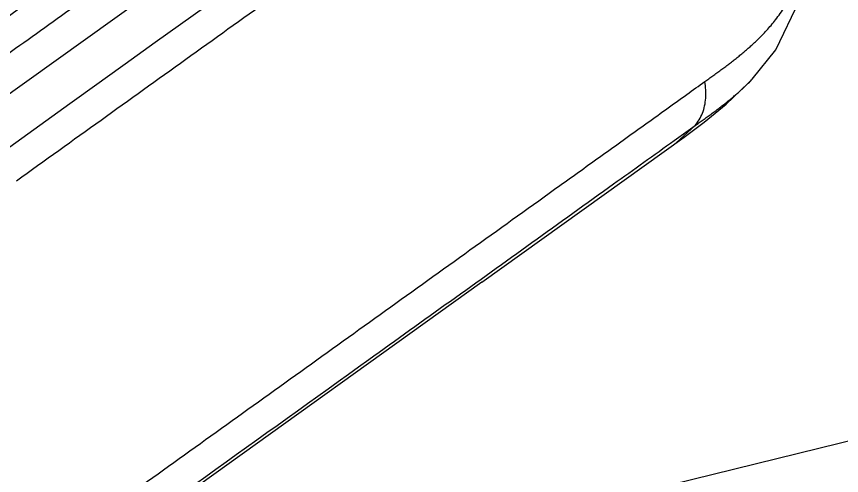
# Model space of a CAD drawing. Header units: millimetres. Extents: x 209 to 585, y 129 to 391.
# Drawn here: x 419.27 to 433.6, y 172.54 to 180.5 of the extents above; entities that cross this region are included whole.
import ezdxf

# ---------------------------------------------------------------- set-up
doc = ezdxf.new("R2010")
doc.units = ezdxf.units.MM
doc.layers.add('06___PRT_ALL_SURFS', color=7, linetype='Continuous')
doc.layers.add('from', color=7, linetype='Continuous', lineweight=13)
doc.dimstyles.new('ISO', dxfattribs={"dimscale": 0.6, "dimtxt": 2.5, "dimasz": 2.5, "dimexe": 1.25, "dimexo": 0.625, "dimtad": 0, "dimdsep": 46, "dimtxsty": 'Standard', "dimblk": 'OPEN', "dimcen": 0, "dimclrd": 4, "dimclre": 4, "dimadec": 0, "dimazin": 0, "dimtfac": 1, "dimtofl": 0, "dimtmove": 0, "dimatfit": 3, "dimfxl": 0, "dimarcsym": 0})

# ---------------------------------------------------------------- blocks, each defined once
blk = doc.blocks.new('_Open')
at = {"color": 0, "linetype": 'ByBlock', "lineweight": -2}
for p, q in [((-1, 0.1667), (0, 0)), ((-1, -0.1667), (0, 0)), ((0, 0), (-1, 0))]:
    blk.add_line(p, q, dxfattribs=at)
blk = doc.blocks.new('u31')
at = {"color": 7, "linetype": 'Continuous'}
for p, q in [((30.887, 50.493), (20.743, 43.227)), ((29.899, 48.601), (25.439, 45.407)), ((25.439, 45.407), (24.772, 44.929)), ((24.772, 44.929), (24.326, 44.61)), ((24.19, 44.512), (23.533, 44.042)), ((24.326, 44.61), (24.19, 44.512)), ((23.533, 44.042), (21.925, 42.889)), ((36.994, 43.229), (37.46, 43.563)), ((37.46, 43.563), (37.041, 43.181)), ((37.041, 43.181), (37.039, 43.18))]:
    blk.add_line(p, q, dxfattribs=at)
for points, start_tangent, end_tangent in [([(20.715, 44.124), (22.236, 45.213), (23.721, 46.276), (25.133, 47.288), (26.434, 48.22), (27.597, 49.053), (28.635, 49.797), (29.574, 50.469), (30.422, 51.077), (31.18, 51.619), (31.848, 52.099), (32.443, 52.525), (32.985, 52.913), (33.493, 53.277), (33.973, 53.621), (34.412, 53.935), (34.809, 54.219), (35.184, 54.488), (35.557, 54.754), (35.924, 55.022), (36.251, 55.301), (36.524, 55.59), (36.741, 55.886), (36.91, 56.21), (37.024, 56.583), (37.053, 56.958)], (0.81295, 0.582333), (-0.034813, 0.999394)), ([(36.08, 56.873), (36.059, 56.645), (35.971, 56.33), (35.815, 56.02), (35.714, 55.869), (35.595, 55.72), (35.457, 55.571), (35.308, 55.428), (35.148, 55.292), (34.95, 55.142), (34.497, 54.818), (34.021, 54.477), (33.081, 53.803), (32.138, 53.128), (31.197, 52.454), (29.313, 51.105), (27.429, 49.755), (25.546, 48.406), (23.662, 47.057), (19.895, 44.358)], (-0.013921, -0.999903), (-0.81295, -0.582334)), ([(38.99, 55.606), (38.96, 55.224), (38.836, 54.781), (38.618, 54.345), (38.306, 53.921), (37.905, 53.512), (37.672, 53.315), (37.418, 53.122), (36.947, 52.785), (36.476, 52.448), (35.534, 51.773), (34.593, 51.098), (33.651, 50.424), (31.767, 49.074), (29.883, 47.725), (28, 46.376), (26.116, 45.027), (22.349, 42.328)], (0.014364, -0.999897), (-0.81295, -0.582333)), ([(23.147, 34.132), (26.914, 36.831), (28.798, 38.18), (30.681, 39.53), (32.565, 40.879), (34.449, 42.228), (35.391, 42.903), (36.332, 43.577), (37.275, 44.253), (37.676, 44.541)], (0.81295, 0.582333), (0.813841, 0.581088)), ([(22.929, 33.154), (30.195, 38.359), (33.828, 40.961), (35.644, 42.262), (36.994, 43.229)], (0.81295, 0.582333), (0.812931, 0.58236))]:
    blk.add_spline(points, degree=3, dxfattribs=dict(at, start_tangent=start_tangent, end_tangent=end_tangent))
at = {"layer": '06___PRT_ALL_SURFS', "color": 7, "linetype": 'Continuous'}
for p, q in [((38.645, 44.502), (38.743, 44.605)), ((38.73, 44.591), (38.743, 44.605)), ((37.215, 43.306), (37.659, 43.635)), ((32.713, 40.081), (37.215, 43.306)), ((32.713, 40.081), (7.965, 22.354))]:
    blk.add_line(p, q, dxfattribs=at)
for points in [[(38.73, 44.591), (39.255, 45.245), (39.783, 46.341), (39.943, 47.454), (39.859, 48.159)], [(37.659, 43.635), (38.149, 44.035), (38.645, 44.502)]]:
    blk.add_lwpolyline(points, dxfattribs=at)
for centre, radius, start, end in [((35.604, 47.561), 4.312, 313.713, 315.8742), ((35.693, 47.474), 4.187, 315.8856, 316.4932), ((35.339, 47.838), 4.695, 312.6809, 313.7137)]:
    blk.add_arc(centre, radius, start, end, dxfattribs=at)
for points, start_tangent, end_tangent in [([(37.676, 44.54), (37.766, 44.604), (37.856, 44.668), (37.946, 44.733), (38.035, 44.798), (38.122, 44.862), (38.208, 44.926), (38.292, 44.99), (38.375, 45.056), (38.459, 45.124), (38.542, 45.193), (38.623, 45.262), (38.703, 45.332), (38.784, 45.407), (38.869, 45.487), (38.958, 45.577), (39.052, 45.677), (39.151, 45.79), (39.253, 45.915), (39.356, 46.053), (39.457, 46.202), (39.554, 46.364), (39.647, 46.54), (39.732, 46.732), (39.806, 46.942), (39.866, 47.174), (39.905, 47.433), (39.915, 47.7)], (0.812399, 0.583102), (-0.020879, 0.999782)), ([(37.46, 43.563), (37.623, 43.836), (37.697, 44.171), (37.676, 44.54)], (0.652889, 0.757453), (-0.175418, 0.984494)), ([(38.314, 44.204), (38.389, 44.268), (38.464, 44.333), (38.522, 44.387)], (0.765856, 0.643012), (0.735086, 0.677974)), ([(37.46, 43.563), (37.548, 43.626), (37.638, 43.689), (37.728, 43.754), (37.818, 43.818), (37.907, 43.883), (37.993, 43.948), (38.078, 44.013), (38.159, 44.077), (38.238, 44.141), (38.314, 44.204)], (0.812887, 0.582421), (0.765856, 0.643012))]:
    blk.add_spline(points, degree=3, dxfattribs=dict(at, start_tangent=start_tangent, end_tangent=end_tangent))
at = {"layer": 'from'}
blk.add_leader([(28.592, 33.544), (57.826, 40.695)], dimstyle='ISO', override={"dimscale": 1, "dimasz": 1.95, "dimexo": 0.125, "dimadec": 2, "dimazin": 2, "dimldrblk": 'Dot'}, dxfattribs=at)

msp = doc.modelspace()

# ---------------------------------------------------------------- block references
at = {"xscale": 0.78, "yscale": 0.78, "zscale": 0.78}
msp.add_blockref('u31', (401.838, 144.632), dxfattribs=at)

doc.saveas('drawing.dxf')
